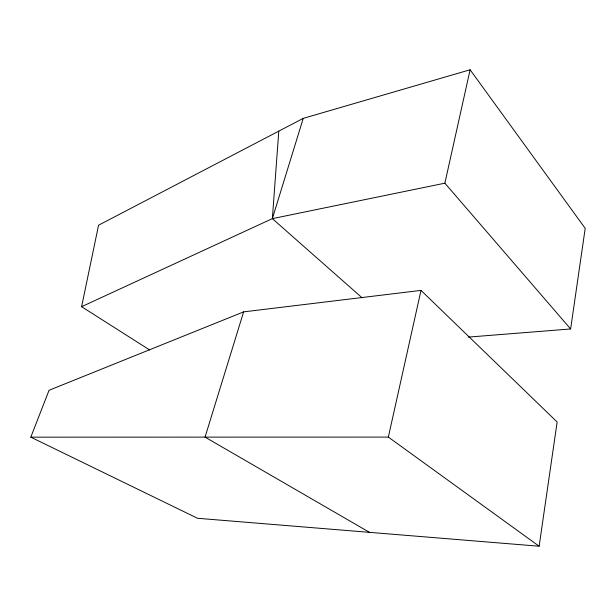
<?xml version="1.0" encoding="UTF-8"?>
<svg xmlns="http://www.w3.org/2000/svg" width="616" height="616" viewBox="0 0 616 616"><rect width="100%" height="100%" fill="white"/><g stroke="black" fill="none" stroke-linecap="round" stroke-linejoin="round"><path stroke-width="0.92" d="M362.17 297.867L272.357 218.634L278.794 131.131M539.139 546.23L557.141 422.006L421.005 290.39L243.628 311.873L49.057 390.275L30.8 437.16L197.52 518.279L539.139 546.23L388.35 437.091L30.8 437.16M468.214 337.106L570.624 328.967L585.2 228.367L470.116 69.77L303.249 118.364L98.56 225.217L81.597 306.691L149.649 349.95M388.35 437.091L421.005 290.39M570.624 328.967L444.868 183.191L470.116 69.77M243.628 311.873L205.043 437.121L369.485 532.347M81.597 306.691L272.357 218.634L303.249 118.364M272.357 218.634L444.868 183.191"/></g></svg>
